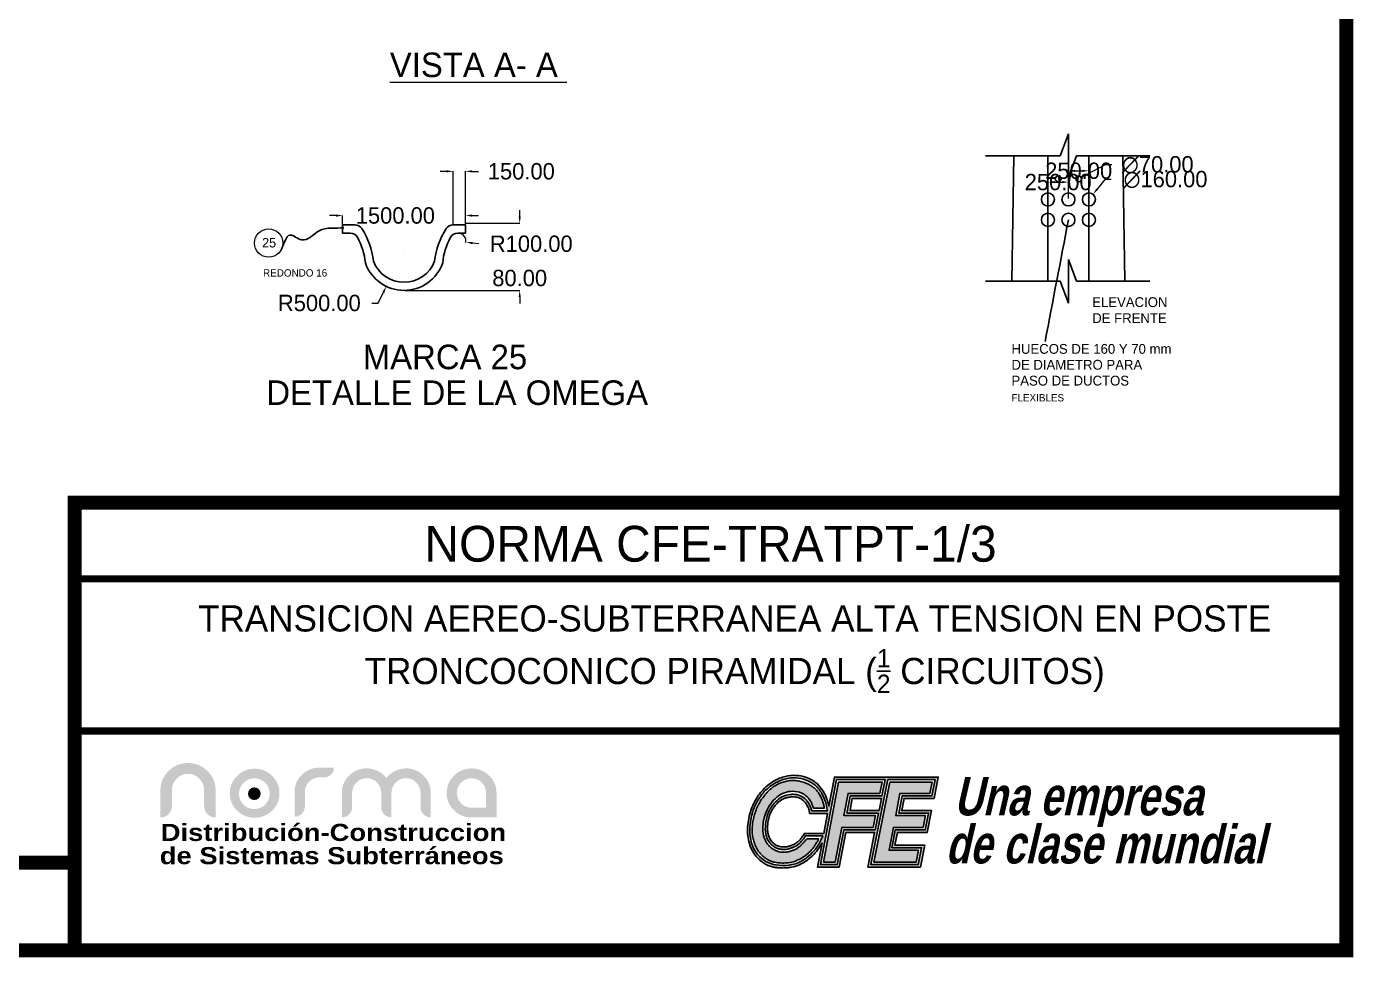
# Model space of a CAD drawing. Header units: centimetres. Extents: x 14 to 66415, y 14 to 43040.
# Drawn here: x 50217 to 66415, y 14 to 11379 of the extents above; entities that cross this region are included whole.
import ezdxf
from ezdxf.enums import TextEntityAlignment as Align

# ---------------------------------------------------------------- set-up
doc = ezdxf.new("R2010")
doc.units = ezdxf.units.CM
doc.header["$LTSCALE"] = 10
doc.header["$MEASUREMENT"] = 0
doc.layers.get('0').update_dxf_attribs({"linetype": 'CONTINUOUS'})
doc.layers.get('DEFPOINTS').update_dxf_attribs({"color": 2, "linetype": 'CONTINUOUS'})
for name, color, linetype in [('ACERO1', 144, 'CONTINUOUS'), ('DIMENCIONES', 252, 'CONTINUOUS'), ('LAYER_1', 160, 'CONTINUOUS'), ('MARCO', 7, 'CONTINUOUS'), ('TERMINALES', 250, 'CONTINUOUS'), ('TEXT', 7, 'CONTINUOUS'), ('TEXTOS', 7, 'CONTINUOUS')]:
    doc.layers.add(name, color=color, linetype=linetype)
doc.layers.add('LOGO', color=7, linetype='CONTINUOUS', true_color=0x00a160)
doc.styles.get("Standard").update_dxf_attribs({"font": ''})
doc.styles.add('Zurich', font='')
doc.styles.get('Standard').set_extended_font_data('Zurich Ex BT')
doc.styles.get('Zurich').set_extended_font_data('Zurich Ex BT')
doc.dimstyles.get("Standard").update_dxf_attribs({"dimtxt": 200, "dimasz": 80, "dimexe": 3, "dimexo": 10, "dimgap": 0.09, "dimtad": 0, "dimtih": 1, "dimtoh": 1, "dimzin": 0, "dimdsep": 46, "dimtxsty": 'Standard', "dimcen": 0.09, "dimclrd": 256, "dimclre": 256, "dimclrt": 256, "dimadec": 0, "dimazin": 0, "dimtfac": 1, "dimtofl": 0, "dimtmove": 0, "dimatfit": 3, "dimfxl": 0, "dimtolj": 1, "dimtzin": 0, "dimlwd": 0, "dimlwe": 0, "dimarcsym": 0})

# ---------------------------------------------------------------- blocks, each defined once
blk = doc.blocks.new('*D54')
at = {"layer": 'DEFPOINTS', "color": 0}
for p in [(62936, 9479), (62686, 9269), (62936, 9269)]:
    blk.add_point(p, dxfattribs=at)
at = {"layer": 'DIMENCIONES', "lineweight": 0}
for p, q in [((62686, 9279), (62686, 9482)), ((62766, 9479), (62856, 9479)), ((62936, 9279), (62936, 9482))]:
    blk.add_line(p, q, dxfattribs=at)
at = {"layer": 'DIMENCIONES'}
for points in [[(62766, 9493), (62766, 9466), (62686, 9479)], [(62856, 9493), (62856, 9466), (62936, 9479)]]:
    blk.add_solid(points, dxfattribs=at)
at = {"layer": 'DIMENCIONES', "insert": (62811, 9479), "char_height": 200, "attachment_point": 5}
blk.add_mtext('\\A1;250.00', dxfattribs=at)
blk = doc.blocks.new('*D55')
at = {"layer": 'DEFPOINTS', "color": 0}
for p in [(63186, 9617), (62936, 9269), (63186, 9269)]:
    blk.add_point(p, dxfattribs=at)
at = {"layer": 'DIMENCIONES', "lineweight": 0}
for p, q in [((62936, 9279), (62936, 9620)), ((63016, 9617), (63106, 9617)), ((63186, 9279), (63186, 9620))]:
    blk.add_line(p, q, dxfattribs=at)
at = {"layer": 'DIMENCIONES'}
for points in [[(63016, 9630), (63016, 9604), (62936, 9617)], [(63106, 9630), (63106, 9604), (63186, 9617)]]:
    blk.add_solid(points, dxfattribs=at)
at = {"layer": 'DIMENCIONES', "insert": (63061, 9617), "char_height": 200, "attachment_point": 5}
blk.add_mtext('\\A1;250.00', dxfattribs=at)
blk = doc.blocks.new('*D187')
at = {"layer": 'DEFPOINTS', "color": 0}
for p in [(63236, 9331), (63136, 9206)]:
    blk.add_point(p, dxfattribs=at)
at = {"layer": 'DIMENCIONES', "lineweight": 0}
for p, q in [((63379, 9510), (63286, 9393)), ((63459, 9510), (63379, 9510)), ((63186, 9269), (63186, 9269)), ((63186, 9268), (63186, 9269))]:
    blk.add_line(p, q, dxfattribs=at)
at = {"layer": 'DIMENCIONES'}
blk.add_solid([(63276, 9402), (63296, 9385), (63236, 9331)], dxfattribs=at)
at = {"layer": 'DIMENCIONES', "insert": (64121, 9510), "char_height": 200, "attachment_point": 5}
blk.add_mtext('\\A1;∅160.00', dxfattribs=at)
blk = doc.blocks.new('*D188')
at = {"layer": 'DEFPOINTS', "color": 0}
for p in [(63030, 9502), (63092, 9535)]:
    blk.add_point(p, dxfattribs=at)
at = {"layer": 'DIMENCIONES', "lineweight": 0}
for p, q in [((63384, 9691), (63162, 9573)), ((63464, 9691), (63384, 9691)), ((63061, 9519), (63061, 9519)), ((63061, 9518), (63061, 9519))]:
    blk.add_line(p, q, dxfattribs=at)
at = {"layer": 'DIMENCIONES'}
blk.add_solid([(63156, 9584), (63169, 9561), (63092, 9535)], dxfattribs=at)
at = {"layer": 'DIMENCIONES', "insert": (64026, 9691), "char_height": 200, "attachment_point": 5}
blk.add_mtext('\\A1;∅70.00', dxfattribs=at)
blk = doc.blocks.new('*D195')
at = {"layer": 'DEFPOINTS', "color": 0}
for p in [(55481, 8758), (55581, 8745)]:
    blk.add_point(p, dxfattribs=at)
at = {"layer": 'DIMENCIONES', "lineweight": 0}
for p, q in [((55481, 8758), (55481, 8758)), ((55481, 8758), (55481, 8758)), ((55739, 8726), (55660, 8736))]:
    blk.add_line(p, q, dxfattribs=at)
blk.add_arc((55481, 8758), 100, 351.2366, 84.2704, dxfattribs=at)
at = {"layer": 'DIMENCIONES'}
blk.add_solid([(55662, 8749), (55658, 8722), (55581, 8745)], dxfattribs=at)
at = {"layer": 'DIMENCIONES', "insert": (56378, 8726), "char_height": 200, "attachment_point": 5}
blk.add_mtext('\\A1;R100.00', dxfattribs=at)
blk = doc.blocks.new('*D196')
at = {"layer": 'DEFPOINTS', "color": 0}
for p in [(55575, 9071), (54075, 8958), (55575, 8958)]:
    blk.add_point(p, dxfattribs=at)
at = {"layer": 'DIMENCIONES', "lineweight": 0}
for p, q in [((53995, 9071), (53915, 9071)), ((54075, 8968), (54075, 9074)), ((55575, 8968), (55575, 9074)), ((55655, 9071), (55735, 9071))]:
    blk.add_line(p, q, dxfattribs=at)
at = {"layer": 'DIMENCIONES'}
for points in [[(53995, 9085), (53995, 9058), (54075, 9071)], [(55655, 9085), (55655, 9058), (55575, 9071)]]:
    blk.add_solid(points, dxfattribs=at)
at = {"layer": 'DIMENCIONES', "insert": (54719, 9071), "char_height": 200, "attachment_point": 5}
blk.add_mtext('\\A1;1500.00', dxfattribs=at)
blk = doc.blocks.new('*D197')
at = {"layer": 'DEFPOINTS', "color": 0}
for p in [(55425, 9611), (55425, 8958), (55575, 8958)]:
    blk.add_point(p, dxfattribs=at)
at = {"layer": 'DIMENCIONES', "lineweight": 0}
for p, q in [((55345, 9611), (55265, 9611)), ((55425, 8968), (55425, 9614)), ((55575, 8968), (55575, 9614)), ((55655, 9611), (55735, 9611))]:
    blk.add_line(p, q, dxfattribs=at)
at = {"layer": 'DIMENCIONES'}
for points in [[(55345, 9624), (55345, 9598), (55425, 9611)], [(55655, 9624), (55655, 9598), (55575, 9611)]]:
    blk.add_solid(points, dxfattribs=at)
at = {"layer": 'DIMENCIONES', "insert": (56257, 9611), "char_height": 200, "attachment_point": 5}
blk.add_mtext('\\A1;150.00', dxfattribs=at)
blk = doc.blocks.new('*D198')
at = {"layer": 'DEFPOINTS', "color": 0}
for p in [(55575, 8978), (54825, 8158), (56237, 8158)]:
    blk.add_point(p, dxfattribs=at)
at = {"layer": 'DIMENCIONES', "lineweight": 0}
for p, q in [((56237, 9058), (56237, 9138)), ((55585, 8978), (56240, 8978)), ((54835, 8158), (56240, 8158)), ((56237, 8078), (56237, 7998))]:
    blk.add_line(p, q, dxfattribs=at)
at = {"layer": 'DIMENCIONES'}
for points in [[(56224, 9058), (56250, 9058), (56237, 8978)], [(56224, 8078), (56250, 8078), (56237, 8158)]]:
    blk.add_solid(points, dxfattribs=at)
at = {"layer": 'DIMENCIONES', "insert": (56237, 8308), "char_height": 200, "attachment_point": 5}
blk.add_mtext('\\A1;80.00', dxfattribs=at)
blk = doc.blocks.new('*D208')
at = {"layer": 'DEFPOINTS', "color": 0}
for p in [(54825, 8658), (54608, 8207)]:
    blk.add_point(p, dxfattribs=at)
at = {"layer": 'DIMENCIONES', "lineweight": 0}
for p, q in [((54825, 8658), (54825, 8658)), ((54825, 8658), (54825, 8658)), ((54510, 8003), (54574, 8135)), ((54430, 8003), (54510, 8003))]:
    blk.add_line(p, q, dxfattribs=at)
at = {"layer": 'DIMENCIONES'}
blk.add_solid([(54562, 8141), (54586, 8129), (54608, 8207)], dxfattribs=at)
at = {"layer": 'DIMENCIONES', "insert": (53791, 8003), "char_height": 200, "attachment_point": 5}
blk.add_mtext('\\A1;R500.00', dxfattribs=at)
blk = doc.blocks.new('CFE-logo')
at = {"layer": 'LOGO'}
h = blk.add_hatch(color=256, dxfattribs=at)
h.paths.add_polyline_path([(-6.3, 34.49, 0.054617), (-8.96, 35.72, 0.06951), (-12.95, 36.47, 0.073461), (-17.11, 36.07, 0.070228), (-21.5, 34.29, 0.043722), (-24.22, 32.39, 0.039641), (-26.5, 30.15, 0.06765), (-29.65, 25.35, 0.070931), (-31.77, 18.5, 0.0834), (-31.89, 11.64, 0.093808), (-29.9, 5.9, 0.073538), (-27.55, 3.04, 0.039243), (-25.95, 1.76, 0.037048), (-24.48, 0.91, 0.041823), (-22.64, 0.21, 0.027251), (-21.22, -0.11, 0.022948), (-19.74, -0.29, 0.027241), (-17.5, -0.34, 0.028062), (-15.39, -0.16, 0.05489), (-12.11, 0.67, 0.050165), (-9.58, 1.94, 0.040744), (-7.12, 3.78, 0.04453), (-4.65, 6.39, 0.033821), (-2.99, 8.82, 0.010858), (-2.52, 9.65), (-4.35, 0), (4.35, 0), (6.96, 13.79), (18.39, 13.79), (15.66, 0), (36.56, 0), (38.28, 8.68), (26.42, 8.68), (27.43, 13.79), (39.3, 13.79), (41.02, 22.48), (29.16, 22.48), (30.11, 27.31), (41.98, 27.31), (43.66, 35.78), (2.42, 35.78), (0.23, 24.17, 0.027909), (-0.34, 26.36, 0.001464), (-0.37, 26.47, 0.000578), (-0.39, 26.51, -0.009497), (-0.4, 26.55, 0.003356), (-0.48, 26.8, 0.00254), (-0.55, 26.98, 0.005278), (-0.69, 27.36, 0.013504), (-1.06, 28.26, 0.004307), (-1.18, 28.54, 0.020786), (-1.82, 29.76, 0.016409), (-2.34, 30.62, 0.062618), (-4.51, 33.17, 0.047115)])
h.paths.add_polyline_path([(-4.73, 32.02, -0.026011), (-3.88, 31.08, -0.040955), (-2.63, 29.28, -0.045009), (-1.38, 26.56, -0.057125), (-0.39, 22.34), (-6.68, 22.34, 0.022798), (-6.87, 23.11, 0.022795), (-7.15, 23.93, 0.024572), (-7.54, 24.78, 0.029388), (-8.09, 25.72, 0.040701), (-8.99, 26.86, 0.087795), (-10.87, 28.24, 0.095835), (-13.34, 28.92, 0.056908), (-15.27, 28.85, 0.065301), (-17.81, 28.2, 0.095363), (-20.41, 26.54, 0.047439), (-22.43, 24.2, 0.028256), (-23.21, 22.98, 0.036079), (-23.95, 21.43, 0.040811), (-24.62, 19.15, 0.046813), (-25.05, 15.13, 0.065799), (-24.72, 12.55, 0.052928), (-24.08, 10.89, 0.055589), (-23.15, 9.47, 0.05296), (-22.07, 8.42, 0.068472), (-20.53, 7.52, 0.054253), (-19.27, 7.15, 0.012802), (-18.98, 7.1, 0.023993), (-18.42, 7.06, 0.025361), (-17.64, 7.03, 0.044931), (-16.33, 7.12, 0.044413), (-14.9, 7.52, 0.015165), (-13.84, 7.94, 0.0426), (-12.72, 8.48, 0.075058), (-10.63, 10.29, 0.044541), (-9.09, 12.37), (-2.25, 12.37, -0.021359), (-2.83, 11.01, -0.041863), (-4.59, 7.96, -0.048068), (-7.06, 5.07, -0.055524), (-10.09, 2.73, -0.033283), (-11.79, 1.85, -0.068103), (-15.6, 0.82, -0.069073), (-20.79, 0.86, -0.1917), (-28.13, 5.08, -0.108971), (-30.69, 10.24, -0.082267), (-31.19, 16.01, -0.03328), (-30.67, 19.62, -0.042896), (-29.47, 23.59, -0.06382), (-26.89, 28.26, -0.07848), (-22.64, 32.45, -0.056136), (-19.24, 34.34, -0.088161), (-14.22, 35.47, -0.078803), (-9.9, 34.95, -0.073198), (-6.56, 33.47, -0.054439)], flags=16)
h.paths.add_polyline_path([(-4.69, 30.51, -0.03804), (-3.72, 29.2, -0.032128), (-2.88, 27.67, -0.038622), (-1.97, 25.2, -0.030376), (-1.57, 23.46), (-5.96, 23.46, 0.025236), (-6.39, 24.75, 0.032471), (-7.02, 26.09, 0.08989), (-8.44, 27.87, 0.088015), (-10.52, 29.39, 0.114172), (-14.23, 30.12, 0.083553), (-17.46, 29.58, 0.092963), (-20.48, 27.8, 0.048188), (-22.92, 25.21, 0.064471), (-24.76, 21.9, 0.045389), (-25.68, 18.88, 0.053705), (-26.04, 15.15, 0.073942), (-25.53, 11.76, 0.077371), (-24.35, 9.37, 0.041784), (-23.49, 8.34, 0.036743), (-22.58, 7.55, 0.042496), (-21.34, 6.78, 0.042242), (-19.99, 6.23, 0.086788), (-17.97, 5.94, 0.048583), (-16.19, 6.06, 0.040014), (-14.63, 6.46, 0.025514), (-13.2, 7.04, 0.040124), (-12.22, 7.62, 0.027411), (-11.19, 8.44, 0.020598), (-10.11, 9.48, 0.013421), (-9.29, 10.39, 0.014222), (-8.59, 11.24), (-3.88, 11.24, -0.022184), (-4.38, 10.22, -0.021686), (-5.22, 8.83, -0.022236), (-6.2, 7.48, -0.023532), (-7.29, 6.23, -0.027026), (-8.55, 5.06, -0.046201), (-10.85, 3.48, -0.064778), (-13.92, 2.15, -0.048948), (-16.54, 1.68, -0.031415), (-18.91, 1.65, -0.03984), (-21.25, 1.93, -0.038066), (-22.82, 2.39, -0.040694), (-24.24, 3.05, -0.034971), (-25.41, 3.84, -0.031583), (-26.53, 4.84, -0.056818), (-28.09, 6.77, -0.040977), (-29.08, 8.65, -0.03107), (-29.68, 10.34, -0.030121), (-30.09, 12.17, -0.031633), (-30.29, 14.25, -0.033552), (-30.21, 16.59, -0.022587), (-29.92, 18.61, -0.025884), (-29.34, 20.97, -0.026393), (-28.51, 23.28, -0.026115), (-27.53, 25.32, -0.025986), (-26.51, 26.98, -0.02835), (-24.8, 29.18, -0.041606), (-22.64, 31.27, -0.031298), (-21.11, 32.36, -0.044143), (-18.95, 33.45, -0.036293), (-17.04, 34.06, -0.036108), (-15.27, 34.36, -0.044382), (-13, 34.37, -0.036616), (-11.04, 34.06, -0.038057), (-9, 33.42, -0.027852), (-7.62, 32.78, -0.028929), (-6.4, 32.03, -0.064438)], flags=0)
h.paths.add_polyline_path([(3.25, 34.78), (22.56, 34.78), (21.28, 28.31), (8.69, 28.31), (7.4, 21.48), (19.92, 21.48), (18.59, 14.79), (6.13, 14.79), (3.52, 1), (-3.14, 1)], flags=16)
h.paths.add_polyline_path([(-9.82, 26.3, -0.042079), (-9.1, 25.49, -0.024939), (-8.64, 24.82, -0.029066), (-8.17, 23.95, -0.030353), (-7.78, 22.96, -0.022503), (-7.58, 22.27, -0.046365), (-7.45, 21.33), (-0.31, 21.33), (-1.82, 13.38), (-9.51, 13.38, -0.032068), (-10.48, 11.89, -0.024919), (-11.35, 10.82, -0.03743), (-12.39, 9.85, -0.076551), (-13.88, 8.97, -0.017064), (-15.15, 8.46, -0.045383), (-16.43, 8.12, -0.050825), (-18.16, 8.06, -0.092177), (-20.13, 8.45, -0.068823), (-21.49, 9.22, -0.049798), (-22.38, 10.05, -0.061273), (-23.31, 11.41, -0.062952), (-23.96, 13.21, -0.048503), (-24.17, 14.84, -0.036912), (-24, 17.64, -0.056115), (-23.25, 20.86, -0.060826), (-22.09, 23.13, -0.025948), (-21.11, 24.45, -0.047646), (-19.63, 26.01, -0.083921), (-17.6, 27.25, -0.03878), (-16.32, 27.64, -0.031858), (-14.74, 27.89, -0.064861), (-12.97, 27.85, -0.078405), (-11.23, 27.29, -0.037228), (-10.49, 26.85, -0.03675)], flags=16)
h.paths.add_polyline_path([(4.08, 33.78), (21.38, 33.78), (20.49, 29.31), (7.86, 29.31), (6.19, 20.48), (18.73, 20.48), (17.79, 15.79), (5.3, 15.79), (2.69, 2), (-1.93, 2)], flags=0)
h.paths.add_polyline_path([(9.52, 27.31), (21.08, 27.31), (20.12, 22.48), (8.6, 22.48)], flags=0)
h.paths.add_polyline_path([(23.58, 34.78), (42.44, 34.78), (41.16, 28.31), (29.29, 28.31), (27.94, 21.48), (39.8, 21.48), (38.47, 14.79), (26.61, 14.79), (25.2, 7.68), (37.06, 7.68), (35.74, 1), (16.88, 1)], flags=16)
h.paths.add_polyline_path([(24.4, 33.78), (41.22, 33.78), (40.34, 29.31), (28.43, 29.31), (26.76, 20.48), (38.58, 20.48), (37.65, 15.79), (25.87, 15.79), (24.15, 6.68), (35.85, 6.68), (34.92, 2), (18.09, 2)], flags=0)
for points in [[(-2.52, 9.65, -0.010858), (-2.99, 8.82, -0.033821), (-4.65, 6.39, -0.04453), (-7.12, 3.78, -0.040744), (-9.58, 1.94, -0.050165), (-12.11, 0.67, -0.05489), (-15.39, -0.16, -0.028062), (-17.5, -0.34, -0.027241), (-19.74, -0.29, -0.022948), (-21.22, -0.11, -0.027251), (-22.64, 0.21, -0.041823), (-24.48, 0.91, -0.037048), (-25.95, 1.76, -0.039243), (-27.55, 3.04, -0.073538), (-29.9, 5.9, -0.093808), (-31.89, 11.64, -0.0834), (-31.77, 18.5, -0.070931), (-29.65, 25.35, -0.06765), (-26.5, 30.15, -0.039641), (-24.22, 32.39, -0.043722), (-21.5, 34.29, -0.070228), (-17.11, 36.07, -0.073461), (-12.95, 36.47, -0.06951), (-8.96, 35.72, -0.054617), (-6.3, 34.49, -0.047115), (-4.51, 33.17, -0.062618), (-2.34, 30.62, -0.016409), (-1.82, 29.76, -0.020786), (-1.18, 28.54, -0.004307), (-1.06, 28.26, -0.013504), (-0.69, 27.36, -0.005278), (-0.55, 26.98, -0.00254), (-0.48, 26.8, -0.003356), (-0.4, 26.55, 0.009497), (-0.39, 26.51, -0.000578), (-0.37, 26.47, -0.001464), (-0.34, 26.36, -0.027909), (0.23, 24.17), (2.42, 35.78), (43.66, 35.78), (41.98, 27.31), (30.11, 27.31), (29.16, 22.48), (41.02, 22.48), (39.3, 13.79), (27.43, 13.79), (26.42, 8.68), (38.28, 8.68), (36.56, 0), (15.66, 0), (18.39, 13.79), (6.96, 13.79), (4.35, 0), (-4.35, 0)], [(-6.68, 22.34, 0.022798), (-6.87, 23.11, 0.022795), (-7.15, 23.93, 0.024572), (-7.54, 24.78, 0.029388), (-8.09, 25.72, 0.040701), (-8.99, 26.86, 0.087795), (-10.87, 28.24, 0.097282), (-13.38, 28.92, 0.055766), (-15.27, 28.85, 0.065301), (-17.81, 28.2, 0.095363), (-20.41, 26.54, 0.047439), (-22.43, 24.2, 0.028256), (-23.21, 22.98, 0.036079), (-23.95, 21.43, 0.040811), (-24.62, 19.15, 0.046813), (-25.05, 15.13, 0.065799), (-24.72, 12.55, 0.052928), (-24.08, 10.89, 0.055589), (-23.15, 9.47, 0.05296), (-22.07, 8.42, 0.068472), (-20.53, 7.52, 0.054253), (-19.27, 7.15, 0.012802), (-18.98, 7.1, 0.023993), (-18.42, 7.06, 0.025361), (-17.64, 7.03, 0.044931), (-16.33, 7.12, 0.044413), (-14.9, 7.52, 0.015165), (-13.84, 7.94, 0.0426), (-12.72, 8.48, 0.075058), (-10.63, 10.29, 0.044541), (-9.09, 12.37), (-2.25, 12.37, -0.021359), (-2.83, 11.01, -0.041863), (-4.59, 7.96, -0.048068), (-7.06, 5.07, -0.055524), (-10.09, 2.73, -0.033283), (-11.79, 1.85, -0.068103), (-15.6, 0.82, -0.069073), (-20.79, 0.86, -0.1917), (-28.13, 5.08, -0.108971), (-30.69, 10.24, -0.082267), (-31.19, 16.01, -0.03328), (-30.67, 19.62, -0.042896), (-29.47, 23.59, -0.06382), (-26.89, 28.26, -0.07848), (-22.64, 32.45, -0.056136), (-19.24, 34.34, -0.088161), (-14.22, 35.47, -0.078803), (-9.9, 34.95, -0.073198), (-6.56, 33.47, -0.054439), (-4.73, 32.02, -0.026011), (-3.88, 31.08, -0.040955), (-2.63, 29.28, -0.045009), (-1.38, 26.56, -0.057125), (-0.39, 22.34)], [(-2.88, 27.67, 0.033314), (-3.75, 29.25, 0.037857), (-4.73, 30.56, 0.062841), (-6.4, 32.03, 0.028929), (-7.62, 32.78, 0.027852), (-9, 33.42, 0.038057), (-11.04, 34.06, 0.036616), (-13, 34.37, 0.044382), (-15.27, 34.36, 0.036108), (-17.04, 34.06, 0.036293), (-18.95, 33.45, 0.044143), (-21.11, 32.36, 0.031298), (-22.64, 31.27, 0.041004), (-24.77, 29.21, 0.028794), (-26.51, 26.98, 0.025986), (-27.53, 25.32, 0.026115), (-28.51, 23.28, 0.026393), (-29.34, 20.97, 0.025884), (-29.92, 18.61, 0.022587), (-30.21, 16.59, 0.033552), (-30.29, 14.25, 0.031633), (-30.09, 12.17, 0.030121), (-29.68, 10.34, 0.03107), (-29.08, 8.65, 0.040977), (-28.09, 6.77, 0.056818), (-26.53, 4.84, 0.031583), (-25.41, 3.84, 0.034971), (-24.24, 3.05, 0.040694), (-22.82, 2.39, 0.038066), (-21.25, 1.93, 0.03984), (-18.91, 1.65, 0.031563), (-16.53, 1.68, 0.048744), (-13.92, 2.15, 0.064778), (-10.85, 3.48, 0.046201), (-8.55, 5.06, 0.027026), (-7.29, 6.23, 0.022945), (-6.22, 7.44, 0.022786), (-5.22, 8.83, 0.021686), (-4.38, 10.22, 0.022184), (-3.88, 11.24), (-8.59, 11.24, -0.014222), (-9.29, 10.39, -0.013421), (-10.11, 9.48, -0.019817), (-11.14, 8.48, -0.028593), (-12.22, 7.62, -0.040124), (-13.2, 7.04, -0.025514), (-14.63, 6.46, -0.040014), (-16.19, 6.06, -0.048583), (-17.97, 5.94, -0.086788), (-19.99, 6.23, -0.042242), (-21.34, 6.78, -0.042496), (-22.58, 7.55, -0.036743), (-23.49, 8.34, -0.041784), (-24.35, 9.37, -0.077371), (-25.53, 11.76, -0.073942), (-26.04, 15.15, -0.053705), (-25.68, 18.88, -0.045389), (-24.76, 21.9, -0.064471), (-22.92, 25.21, -0.048188), (-20.48, 27.8, -0.092963), (-17.46, 29.58, -0.083553), (-14.23, 30.12, -0.114172), (-10.52, 29.39, -0.088015), (-8.44, 27.87, -0.08989), (-7.02, 26.09, -0.032471), (-6.39, 24.75, -0.025236), (-5.96, 23.46), (-1.57, 23.46, 0.030376), (-1.97, 25.2, 0.038622)]]:
    blk.add_lwpolyline(points, format="xyb", close=True, dxfattribs=at)
for points in [[(19.92, 21.48), (18.59, 14.79), (6.13, 14.79), (3.52, 1), (-3.14, 1), (3.25, 34.78), (22.56, 34.78), (21.28, 28.31), (8.69, 28.31), (7.4, 21.48), (19.92, 21.48)], [(20.49, 29.31), (7.86, 29.31), (6.19, 20.48), (18.73, 20.48), (17.79, 15.79), (5.3, 15.79), (2.69, 2), (-1.93, 2), (4.08, 33.78), (21.38, 33.78)], [(23.58, 34.78), (42.44, 34.78), (41.16, 28.31), (29.29, 28.31), (27.94, 21.48), (39.8, 21.48), (38.47, 14.79), (26.61, 14.79), (25.2, 7.68), (37.06, 7.68), (35.74, 1), (16.88, 1)], [(24.4, 33.78), (41.22, 33.78), (40.34, 29.31), (28.43, 29.31), (26.76, 20.48), (38.58, 20.48), (37.65, 15.79), (25.87, 15.79), (24.15, 6.68), (35.85, 6.68), (34.92, 2), (18.09, 2)], [(20.12, 22.48), (21.08, 27.31), (9.52, 27.31), (8.6, 22.48)]]:
    blk.add_lwpolyline(points, close=True, dxfattribs=at)
blk.add_lwpolyline([(-0.31, 21.33), (-7.45, 21.33, 0.046365), (-7.58, 22.27, 0.022503), (-7.78, 22.96, 0.030353), (-8.17, 23.95, 0.029066), (-8.64, 24.82, 0.024939), (-9.1, 25.49, 0.042079), (-9.82, 26.3, 0.03675), (-10.49, 26.85, 0.037228), (-11.23, 27.29, 0.078405), (-12.97, 27.85, 0.064861), (-14.74, 27.89, 0.031858), (-16.32, 27.64, 0.03878), (-17.6, 27.25, 0.083921), (-19.63, 26.01, 0.047646), (-21.11, 24.45, 0.025948), (-22.09, 23.13, 0.060826), (-23.25, 20.86, 0.056115), (-24, 17.64, 0.036912), (-24.17, 14.84, 0.048503), (-23.96, 13.21, 0.062952), (-23.31, 11.41, 0.062364), (-22.36, 10.03, 0.048606), (-21.49, 9.22, 0.068823), (-20.13, 8.45, 0.092177), (-18.16, 8.06, 0.050825), (-16.43, 8.12, 0.045383), (-15.15, 8.46, 0.017064), (-13.88, 8.97, 0.076551), (-12.39, 9.85, 0.03743), (-11.35, 10.82, 0.024919), (-10.48, 11.89, 0.032068), (-9.51, 13.38), (-1.82, 13.38)], format="xyb", dxfattribs=at)
blk.add_lwpolyline([(-1.82, 13.38), (-0.31, 21.33)], dxfattribs=at)
blk = doc.blocks.new('CFE-empresa')
at = {"layer": 'LOGO'}
blk.add_blockref('CFE-logo', (-46.5, 0), dxfattribs=at)
at = {"layer": 'LOGO', "char_height": 15.2785, "attachment_point": 4, "line_spacing_factor": 0.75}
for s, insert, width in [('\\pi3.3868;{\\fHelvetica Narrow|b1|i0|c0|p34;\\Q13;\\W0.9;Una empresa}', (0, 25.9), 107.2821), ('{\\fHelvetica Narrow|b1|i0|c0|p34;\\Q13;\\W0.9;de clase mundial}', (0, 8.99), 135.3031)]:
    blk.add_mtext(s, dxfattribs=dict(at, insert=insert, width=width))
blk = doc.blocks.new('logo_norma')
at = {"linetype": 'Continuous', "lineweight": 0}
blk.add_hatch(color=2, dxfattribs=at).paths.add_polyline_path([(33.63, 163, 1), (38.81, 163, 1)])
at = {"layer": 'LAYER_1', "lineweight": 0}
h = blk.add_hatch(color=7, dxfattribs=at)
h.dxf.hatch_style = 2
edge = h.paths.add_edge_path()
edge.add_spline(control_points=[(15.71, 164.38), (15.71, 166.19), (15.07, 167.77), (13.79, 169.1), (12.51, 170.44), (10.96, 171.11), (9.14, 171.11), (7.3, 171.11), (5.74, 170.44), (4.46, 169.12), (3.17, 167.79), (2.53, 166.21), (2.53, 164.38), (2.53, 164.38), (2.53, 157.96), (2.53, 157.96), (2.53, 156.68), (2.07, 155.58), (1.15, 154.66), (0.23, 153.74), (-0.87, 153.28), (-2.15, 153.28), (-2.15, 153.28), (-2.15, 164.39), (-2.15, 164.39), (-2.15, 167.46), (-1.04, 170.09), (1.17, 172.27), (3.38, 174.45), (6.03, 175.54), (9.14, 175.54), (12.22, 175.54), (14.87, 174.45), (17.08, 172.27), (19.29, 170.09), (20.4, 167.46), (20.4, 164.39), (20.4, 164.39), (20.4, 153.28), (20.4, 153.28), (19.11, 153.28), (18.01, 153.74), (17.09, 154.66), (16.17, 155.58), (15.71, 156.68), (15.71, 157.96), (15.71, 157.96), (15.71, 164.38), (15.71, 164.38)], knot_values=[0, 0, 0, 0, 1, 1, 1, 2, 2, 2, 3, 3, 3, 4, 4, 4, 5, 5, 5, 6, 6, 6, 7, 7, 7, 8, 8, 8, 9, 9, 9, 10, 10, 10, 11, 11, 11, 12, 12, 12, 13, 13, 13, 14, 14, 14, 15, 15, 15, 16, 16, 16, 16], degree=3, periodic=0)
h = blk.add_hatch(color=7, dxfattribs=at)
h.dxf.hatch_style = 2
edge = h.paths.add_edge_path()
edge.add_spline(control_points=[(56.86, 157.83), (56.86, 156.68), (56.45, 155.69), (55.62, 154.86), (54.79, 154.04), (53.8, 153.62), (52.65, 153.62), (52.65, 153.62), (52.65, 163.66), (52.65, 163.66), (52.65, 166.43), (53.65, 168.79), (55.65, 170.74), (57.65, 172.68), (60.03, 173.65), (62.81, 173.65), (62.81, 173.65), (68.73, 173.65), (68.73, 173.65), (68.73, 172.55), (68.34, 171.61), (67.56, 170.83), (66.78, 170.06), (65.84, 169.67), (64.74, 169.67), (64.74, 169.67), (62.81, 169.67), (62.81, 169.67), (61.15, 169.67), (59.75, 169.08), (58.59, 167.91), (57.44, 166.73), (56.86, 165.32), (56.86, 163.66), (56.86, 163.66), (56.86, 157.83), (56.86, 157.83)], knot_values=[0, 0, 0, 0, 1, 1, 1, 2, 2, 2, 3, 3, 3, 4, 4, 4, 5, 5, 5, 6, 6, 6, 7, 7, 7, 8, 8, 8, 9, 9, 9, 10, 10, 10, 11, 11, 11, 12, 12, 12, 12], degree=3, periodic=0)
h = blk.add_hatch(color=1, dxfattribs=at)
h.dxf.hatch_style = 2
edge = h.paths.add_edge_path()
edge.add_arc((36.22, 163), 6.29, 0, 360)
h.paths.add_polyline_path([(36.33, 173.22), (36.59, 173.21), (36.85, 173.2), (37.1, 173.19), (37.36, 173.17), (37.61, 173.14), (37.85, 173.11), (38.1, 173.07), (38.34, 173.03), (38.58, 172.98), (38.82, 172.93), (39.06, 172.87), (39.29, 172.8), (39.52, 172.73), (39.75, 172.65), (39.98, 172.57), (40.2, 172.48), (40.43, 172.39), (40.65, 172.28), (40.86, 172.18), (41.08, 172.07), (41.29, 171.95), (41.5, 171.83), (41.71, 171.7), (41.92, 171.56), (42.12, 171.42), (42.33, 171.27), (42.53, 171.12), (42.72, 170.96), (42.92, 170.8), (43.11, 170.63), (43.3, 170.46), (43.49, 170.27), (43.68, 170.09), (43.85, 169.9), (44.03, 169.71), (44.19, 169.52), (44.35, 169.33), (44.51, 169.13), (44.66, 168.93), (44.8, 168.73), (44.94, 168.52), (45.07, 168.32), (45.2, 168.11), (45.32, 167.9), (45.43, 167.68), (45.54, 167.47), (45.64, 167.25), (45.74, 167.03), (45.83, 166.81), (45.91, 166.58), (45.99, 166.35), (46.07, 166.12), (46.13, 165.89), (46.19, 165.66), (46.25, 165.42), (46.3, 165.18), (46.34, 164.94), (46.38, 164.69), (46.41, 164.45), (46.44, 164.2), (46.46, 163.95), (46.48, 163.69), (46.48, 163.44), (46.49, 163.18), (46.48, 162.92), (46.48, 162.66), (46.46, 162.41), (46.44, 162.16), (46.41, 161.91), (46.38, 161.66), (46.34, 161.42), (46.3, 161.18), (46.25, 160.94), (46.19, 160.7), (46.13, 160.47), (46.07, 160.24), (45.99, 160.01), (45.91, 159.78), (45.83, 159.56), (45.74, 159.33), (45.64, 159.11), (45.54, 158.9), (45.43, 158.68), (45.32, 158.47), (45.2, 158.26), (45.07, 158.05), (44.94, 157.85), (44.8, 157.64), (44.66, 157.44), (44.51, 157.25), (44.35, 157.05), (44.19, 156.86), (44.03, 156.67), (43.85, 156.48), (43.68, 156.29), (43.49, 156.11), (43.3, 155.93), (43.11, 155.76), (42.92, 155.59), (42.72, 155.43), (42.53, 155.27), (42.33, 155.12), (42.12, 154.97), (41.92, 154.83), (41.71, 154.7), (41.5, 154.57), (41.29, 154.45), (41.08, 154.33), (40.86, 154.22), (40.65, 154.11), (40.43, 154.02), (40.2, 153.92), (39.98, 153.83), (39.75, 153.75), (39.52, 153.67), (39.29, 153.6), (39.06, 153.54), (38.82, 153.48), (38.58, 153.42), (38.34, 153.37), (38.1, 153.33), (37.85, 153.29), (37.61, 153.26), (37.36, 153.24), (37.1, 153.22), (36.85, 153.2), (36.59, 153.2), (36.33, 153.19), (36.07, 153.2), (35.82, 153.2), (35.56, 153.22), (35.31, 153.24), (35.06, 153.26), (34.81, 153.29), (34.57, 153.33), (34.33, 153.37), (34.09, 153.42), (33.85, 153.48), (33.61, 153.54), (33.38, 153.6), (33.15, 153.67), (32.92, 153.75), (32.69, 153.83), (32.47, 153.92), (32.24, 154.02), (32.02, 154.11), (31.81, 154.22), (31.59, 154.33), (31.38, 154.45), (31.17, 154.57), (30.96, 154.7), (30.75, 154.83), (30.55, 154.97), (30.35, 155.12), (30.15, 155.27), (29.95, 155.43), (29.76, 155.59), (29.57, 155.76), (29.38, 155.93), (29.19, 156.11), (29, 156.29), (28.83, 156.48), (28.65, 156.67), (28.49, 156.86), (28.33, 157.05), (28.17, 157.25), (28.02, 157.44), (27.88, 157.64), (27.75, 157.85), (27.61, 158.05), (27.49, 158.26), (27.37, 158.47), (27.26, 158.68), (27.15, 158.9), (27.05, 159.11), (26.95, 159.33), (26.86, 159.56), (26.77, 159.78), (26.7, 160.01), (26.62, 160.24), (26.56, 160.47), (26.49, 160.7), (26.44, 160.94), (26.39, 161.18), (26.35, 161.42), (26.31, 161.66), (26.28, 161.91), (26.25, 162.16), (26.23, 162.41), (26.21, 162.66), (26.21, 162.92), (26.2, 163.18), (26.21, 163.44), (26.21, 163.69), (26.23, 163.95), (26.25, 164.2), (26.28, 164.45), (26.31, 164.69), (26.35, 164.94), (26.39, 165.18), (26.44, 165.42), (26.49, 165.66), (26.56, 165.89), (26.62, 166.12), (26.7, 166.35), (26.77, 166.58), (26.86, 166.81), (26.95, 167.03), (27.05, 167.25), (27.15, 167.47), (27.26, 167.68), (27.37, 167.9), (27.49, 168.11), (27.61, 168.32), (27.75, 168.52), (27.88, 168.73), (28.02, 168.93), (28.17, 169.13), (28.33, 169.33), (28.49, 169.52), (28.65, 169.71), (28.83, 169.9), (29, 170.09), (29.19, 170.27), (29.38, 170.46), (29.57, 170.63), (29.76, 170.8), (29.95, 170.96), (30.15, 171.12), (30.35, 171.27), (30.55, 171.42), (30.75, 171.56), (30.96, 171.7), (31.17, 171.83), (31.38, 171.95), (31.59, 172.07), (31.81, 172.18), (32.02, 172.28), (32.24, 172.39), (32.47, 172.48), (32.69, 172.57), (32.92, 172.65), (33.15, 172.73), (33.38, 172.8), (33.61, 172.87), (33.85, 172.93), (34.09, 172.98), (34.33, 173.03), (34.57, 173.07), (34.81, 173.11), (35.06, 173.14), (35.31, 173.17), (35.56, 173.19), (35.82, 173.2), (36.07, 173.21)])
h = blk.add_hatch(color=7, dxfattribs=at)
h.dxf.hatch_style = 2
edge = h.paths.add_edge_path()
edge.add_spline(control_points=[(92.25, 163.31), (92.25, 163.31), (92.25, 153.32), (92.25, 153.32), (91.1, 153.32), (90.11, 153.74), (89.28, 154.56), (88.45, 155.39), (88.04, 156.38), (88.04, 157.53), (88.04, 157.53), (88.04, 163.31), (88.04, 163.31), (88.04, 164.96), (87.47, 166.38), (86.32, 167.57), (85.18, 168.76), (83.78, 169.36), (82.12, 169.36), (80.47, 169.36), (79.07, 168.76), (77.91, 167.57), (76.76, 166.38), (76.18, 164.96), (76.18, 163.31), (76.18, 163.31), (76.18, 157.53), (76.18, 157.53), (76.18, 156.36), (75.77, 155.37), (74.95, 154.55), (74.13, 153.74), (73.14, 153.32), (71.97, 153.32), (71.97, 153.32), (71.97, 163.31), (71.97, 163.31), (71.97, 166.08), (72.97, 168.45), (74.96, 170.41), (76.96, 172.37), (79.35, 173.35), (82.12, 173.35), (83.69, 173.35), (85.18, 173), (86.59, 172.31), (87.99, 171.62), (89.18, 170.66), (90.17, 169.42), (91.12, 170.64), (92.31, 171.6), (93.73, 172.3), (95.15, 173), (96.64, 173.35), (98.19, 173.35), (100.97, 173.35), (103.35, 172.37), (105.34, 170.41), (107.33, 168.45), (108.32, 166.08), (108.32, 163.31), (108.32, 163.31), (108.32, 153.32), (108.32, 153.32), (107.17, 153.32), (106.18, 153.74), (105.35, 154.56), (104.52, 155.39), (104.11, 156.38), (104.11, 157.53), (104.11, 157.53), (104.11, 163.31), (104.11, 163.31), (104.11, 164.96), (103.54, 166.38), (102.39, 167.57), (101.25, 168.76), (99.85, 169.36), (98.19, 169.36), (96.54, 169.36), (95.14, 168.76), (93.98, 167.57), (92.83, 166.38), (92.25, 164.96), (92.25, 163.31)], knot_values=[0, 0, 0, 0, 1, 1, 1, 2, 2, 2, 3, 3, 3, 4, 4, 4, 5, 5, 5, 6, 6, 6, 7, 7, 7, 8, 8, 8, 9, 9, 9, 10, 10, 10, 11, 11, 11, 12, 12, 12, 13, 13, 13, 14, 14, 14, 15, 15, 15, 16, 16, 16, 17, 17, 17, 18, 18, 18, 19, 19, 19, 20, 20, 20, 21, 21, 21, 22, 22, 22, 23, 23, 23, 24, 24, 24, 25, 25, 25, 26, 26, 26, 27, 27, 27, 28, 28, 28, 28], degree=3, periodic=0)
h = blk.add_hatch(color=7, dxfattribs=at)
h.dxf.hatch_style = 2
h.paths.add_polyline_path([(135.17, 163.27), (135.17, 153.28), (124.97, 153.28), (124.71, 153.29), (124.46, 153.3), (124.2, 153.31), (123.95, 153.33), (123.7, 153.36), (123.45, 153.39), (123.21, 153.42), (122.96, 153.47), (122.72, 153.52), (122.48, 153.57), (122.25, 153.63), (122.01, 153.69), (121.78, 153.77), (121.55, 153.84), (121.32, 153.93), (121.1, 154.01), (120.87, 154.11), (120.65, 154.21), (120.44, 154.31), (120.22, 154.42), (120.01, 154.54), (119.8, 154.66), (119.59, 154.79), (119.38, 154.93), (119.17, 155.07), (118.97, 155.21), (118.77, 155.36), (118.57, 155.52), (118.38, 155.68), (118.19, 155.85), (118, 156.02), (117.81, 156.2), (117.62, 156.39), (117.44, 156.57), (117.27, 156.76), (117.1, 156.95), (116.94, 157.14), (116.79, 157.34), (116.64, 157.54), (116.49, 157.74), (116.36, 157.94), (116.23, 158.15), (116.1, 158.35), (115.98, 158.56), (115.86, 158.78), (115.76, 158.99), (115.65, 159.21), (115.56, 159.43), (115.47, 159.65), (115.38, 159.87), (115.3, 160.1), (115.23, 160.33), (115.16, 160.56), (115.1, 160.8), (115.04, 161.03), (114.99, 161.27), (114.95, 161.51), (114.91, 161.76), (114.88, 162), (114.85, 162.25), (114.83, 162.5), (114.82, 162.76), (114.81, 163.01), (114.81, 163.27), (114.81, 163.53), (114.82, 163.79), (114.83, 164.04), (114.85, 164.29), (114.88, 164.54), (114.91, 164.79), (114.95, 165.03), (114.99, 165.27), (115.04, 165.51), (115.1, 165.75), (115.16, 165.98), (115.23, 166.22), (115.3, 166.45), (115.38, 166.67), (115.47, 166.9), (115.56, 167.12), (115.65, 167.34), (115.76, 167.56), (115.86, 167.78), (115.98, 167.99), (116.1, 168.2), (116.23, 168.41), (116.36, 168.62), (116.49, 168.82), (116.64, 169.02), (116.79, 169.22), (116.94, 169.42), (117.1, 169.61), (117.27, 169.8), (117.44, 169.99), (117.62, 170.18), (117.81, 170.37), (118, 170.55), (118.19, 170.72), (118.38, 170.89), (118.57, 171.06), (118.77, 171.21), (118.97, 171.37), (119.17, 171.51), (119.38, 171.65), (119.59, 171.79), (119.8, 171.92), (120.01, 172.04), (120.22, 172.16), (120.44, 172.27), (120.65, 172.38), (120.87, 172.48), (121.1, 172.57), (121.32, 172.66), (121.55, 172.75), (121.78, 172.82), (122.01, 172.89), (122.25, 172.96), (122.48, 173.02), (122.72, 173.08), (122.96, 173.12), (123.21, 173.17), (123.45, 173.2), (123.7, 173.24), (123.95, 173.26), (124.2, 173.28), (124.46, 173.3), (124.71, 173.31), (124.97, 173.31), (125.23, 173.31), (125.49, 173.3), (125.74, 173.28), (126, 173.26), (126.25, 173.24), (126.49, 173.2), (126.74, 173.17), (126.98, 173.12), (127.23, 173.08), (127.46, 173.02), (127.7, 172.96), (127.94, 172.89), (128.17, 172.82), (128.4, 172.75), (128.63, 172.66), (128.85, 172.57), (129.07, 172.48), (129.3, 172.38), (129.51, 172.27), (129.73, 172.16), (129.94, 172.04), (130.16, 171.92), (130.37, 171.79), (130.57, 171.65), (130.78, 171.51), (130.98, 171.37), (131.18, 171.21), (131.38, 171.06), (131.58, 170.89), (131.77, 170.72), (131.96, 170.55), (132.15, 170.37), (132.34, 170.18), (132.52, 169.99), (132.69, 169.8), (132.86, 169.61), (133.02, 169.42), (133.18, 169.22), (133.33, 169.02), (133.47, 168.82), (133.61, 168.62), (133.74, 168.41), (133.87, 168.2), (133.99, 167.99), (134.1, 167.78), (134.21, 167.56), (134.32, 167.34), (134.41, 167.12), (134.5, 166.9), (134.59, 166.67), (134.67, 166.45), (134.74, 166.22), (134.81, 165.98), (134.87, 165.75), (134.93, 165.51), (134.98, 165.27), (135.02, 165.03), (135.06, 164.79), (135.09, 164.54), (135.12, 164.29), (135.14, 164.04), (135.15, 163.79), (135.16, 163.53)])
edge = h.paths.add_edge_path()
edge.add_line((130.75, 157.38), (124.84, 157.38))
edge.add_arc((124.84, 163.29), 5.91, 0, 270, ccw=False)
edge.add_line((130.75, 163.29), (130.75, 157.38))
edge = h.paths.add_edge_path()
edge.add_arc((124.84, 163.29), 5.91, 227.4587, 270)
edge.add_line((124.84, 157.38), (130.75, 157.38))
edge.add_line((130.75, 157.38), (130.75, 163.29))
edge.add_arc((124.84, 163.29), 5.91, 360, 490.3588)
edge.add_line((121.02, 167.79), (121.08, 167.85))
edge.add_line((121.08, 167.85), (121.19, 167.95))
edge.add_line((121.19, 167.95), (121.3, 168.05))
edge.add_line((121.3, 168.05), (121.42, 168.14))
edge.add_line((121.42, 168.14), (121.54, 168.23))
edge.add_line((121.54, 168.23), (121.66, 168.31))
edge.add_line((121.66, 168.31), (121.78, 168.4))
edge.add_line((121.78, 168.4), (121.9, 168.47))
edge.add_line((121.9, 168.47), (122.02, 168.55))
edge.add_line((122.02, 168.55), (122.15, 168.62))
edge.add_line((122.15, 168.62), (122.28, 168.69))
edge.add_line((122.28, 168.69), (122.4, 168.75))
edge.add_line((122.4, 168.75), (122.53, 168.81))
edge.add_line((122.53, 168.81), (122.66, 168.87))
edge.add_line((122.66, 168.87), (122.8, 168.93))
edge.add_line((122.8, 168.93), (122.93, 168.98))
edge.add_line((122.93, 168.98), (123.07, 169.02))
edge.add_line((123.07, 169.02), (123.2, 169.07))
edge.add_line((123.2, 169.07), (123.34, 169.11))
edge.add_line((123.34, 169.11), (123.48, 169.14))
edge.add_line((123.48, 169.14), (123.63, 169.18))
edge.add_line((123.63, 169.18), (123.77, 169.21))
edge.add_line((123.77, 169.21), (123.91, 169.23))
edge.add_line((123.91, 169.23), (124.06, 169.26))
edge.add_line((124.06, 169.26), (124.21, 169.27))
edge.add_line((124.21, 169.27), (124.36, 169.29))
edge.add_line((124.36, 169.29), (124.51, 169.3))
edge.add_line((124.51, 169.3), (124.66, 169.31))
edge.add_line((124.66, 169.31), (124.81, 169.32))
edge.add_line((124.81, 169.32), (124.97, 169.32))
edge.add_line((124.97, 169.32), (125.12, 169.32))
edge.add_line((125.12, 169.32), (125.28, 169.31))
edge.add_line((125.28, 169.31), (125.43, 169.3))
edge.add_line((125.43, 169.3), (125.58, 169.29))
edge.add_line((125.58, 169.29), (125.73, 169.27))
edge.add_line((125.73, 169.27), (125.88, 169.26))
edge.add_line((125.88, 169.26), (126.02, 169.23))
edge.add_line((126.02, 169.23), (126.17, 169.21))
edge.add_line((126.17, 169.21), (126.31, 169.18))
edge.add_line((126.31, 169.18), (126.45, 169.14))
edge.add_line((126.45, 169.14), (126.59, 169.11))
edge.add_line((126.59, 169.11), (126.73, 169.07))
edge.add_line((126.73, 169.07), (126.87, 169.02))
edge.add_line((126.87, 169.02), (127, 168.98))
edge.add_line((127, 168.98), (127.14, 168.93))
edge.add_line((127.14, 168.93), (127.27, 168.87))
edge.add_line((127.27, 168.87), (127.4, 168.81))
edge.add_line((127.4, 168.81), (127.53, 168.75))
edge.add_line((127.53, 168.75), (127.66, 168.69))
edge.add_line((127.66, 168.69), (127.79, 168.62))
edge.add_line((127.79, 168.62), (127.91, 168.55))
edge.add_line((127.91, 168.55), (128.03, 168.47))
edge.add_line((128.03, 168.47), (128.16, 168.4))
edge.add_line((128.16, 168.4), (128.28, 168.31))
edge.add_line((128.28, 168.31), (128.4, 168.23))
edge.add_line((128.4, 168.23), (128.51, 168.14))
edge.add_line((128.51, 168.14), (128.63, 168.05))
edge.add_line((128.63, 168.05), (128.74, 167.95))
edge.add_line((128.74, 167.95), (128.86, 167.85))
edge.add_line((128.86, 167.85), (128.97, 167.75))
edge.add_line((128.97, 167.75), (129.08, 167.64))
edge.add_line((129.08, 167.64), (129.19, 167.53))
edge.add_line((129.19, 167.53), (129.29, 167.42))
edge.add_line((129.29, 167.42), (129.4, 167.31))
edge.add_line((129.4, 167.31), (129.5, 167.19))
edge.add_line((129.5, 167.19), (129.59, 167.07))
edge.add_line((129.59, 167.07), (129.69, 166.96))
edge.add_line((129.69, 166.96), (129.78, 166.84))
edge.add_line((129.78, 166.84), (129.86, 166.72))
edge.add_line((129.86, 166.72), (129.94, 166.6))
edge.add_line((129.94, 166.6), (130.02, 166.47))
edge.add_line((130.02, 166.47), (130.1, 166.35))
edge.add_line((130.1, 166.35), (130.17, 166.22))
edge.add_line((130.17, 166.22), (130.24, 166.1))
edge.add_line((130.24, 166.1), (130.31, 165.97))
edge.add_line((130.31, 165.97), (130.37, 165.84))
edge.add_line((130.37, 165.84), (130.43, 165.71))
edge.add_line((130.43, 165.71), (130.48, 165.57))
edge.add_line((130.48, 165.57), (130.54, 165.44))
edge.add_line((130.54, 165.44), (130.58, 165.3))
edge.add_line((130.58, 165.3), (130.63, 165.17))
edge.add_line((130.63, 165.17), (130.67, 165.03))
edge.add_line((130.67, 165.03), (130.71, 164.89))
edge.add_line((130.71, 164.89), (130.75, 164.75))
edge.add_line((130.75, 164.75), (130.78, 164.61))
edge.add_line((130.78, 164.61), (130.81, 164.47))
edge.add_line((130.81, 164.47), (130.83, 164.32))
edge.add_line((130.83, 164.32), (130.85, 164.18))
edge.add_line((130.85, 164.18), (130.87, 164.03))
edge.add_line((130.87, 164.03), (130.89, 163.88))
edge.add_line((130.89, 163.88), (130.9, 163.73))
edge.add_line((130.9, 163.73), (130.91, 163.58))
edge.add_line((130.91, 163.58), (130.91, 163.43))
edge.add_line((130.91, 163.43), (130.91, 163.27))
edge.add_line((130.91, 163.27), (130.91, 157.27))
edge.add_line((130.91, 157.27), (124.97, 157.27))
edge.add_line((124.97, 157.27), (124.81, 157.28))
edge.add_line((124.81, 157.28), (124.66, 157.28))
edge.add_line((124.66, 157.28), (124.51, 157.29))
edge.add_line((124.51, 157.29), (124.36, 157.3))
edge.add_line((124.36, 157.3), (124.21, 157.32))
edge.add_line((124.21, 157.32), (124.06, 157.34))
edge.add_line((124.06, 157.34), (123.91, 157.36))
edge.add_line((123.91, 157.36), (123.77, 157.38))
edge.add_line((123.77, 157.38), (123.63, 157.41))
edge.add_line((123.63, 157.41), (123.48, 157.45))
edge.add_line((123.48, 157.45), (123.34, 157.48))
edge.add_line((123.34, 157.48), (123.2, 157.52))
edge.add_line((123.2, 157.52), (123.07, 157.57))
edge.add_line((123.07, 157.57), (122.93, 157.61))
edge.add_line((122.93, 157.61), (122.8, 157.66))
edge.add_line((122.8, 157.66), (122.66, 157.71))
edge.add_line((122.66, 157.71), (122.53, 157.77))
edge.add_line((122.53, 157.77), (122.4, 157.83))
edge.add_line((122.4, 157.83), (122.28, 157.9))
edge.add_line((122.28, 157.9), (122.15, 157.96))
edge.add_line((122.15, 157.96), (122.02, 158.03))
edge.add_line((122.02, 158.03), (121.9, 158.11))
edge.add_line((121.9, 158.11), (121.78, 158.18))
edge.add_line((121.78, 158.18), (121.66, 158.27))
edge.add_line((121.66, 158.27), (121.54, 158.35))
edge.add_line((121.54, 158.35), (121.42, 158.44))
edge.add_line((121.42, 158.44), (121.3, 158.53))
edge.add_line((121.3, 158.53), (121.19, 158.62))
edge.add_line((121.19, 158.62), (121.08, 158.72))
edge.add_line((121.08, 158.72), (120.96, 158.82))
edge.add_line((120.96, 158.82), (120.85, 158.93))
edge.add_line((120.85, 158.93), (120.85, 158.93))
at = {"linetype": 'Continuous', "lineweight": 0, "char_height": 7, "width": 540.679, "attachment_point": 1}
for s, insert in [('{\\fArial Black|b0|i0|c0|p34;Distribución-Construccion}', (-2.03, 150.69)), ('{\\fArial Black|b0|i0|c0|p34;de Sistemas Subterráneos}', (-2.43, 141.19))]:
    blk.add_mtext(s, dxfattribs=dict(at, insert=insert))

msp = doc.modelspace()

# ---------------------------------------------------------------- linework, layer by layer
at = {"lineweight": 5}
msp.add_circle((53172.707, 8735.39), 172.943, dxfattribs=at)
at = {"layer": 'ACERO1'}
for p, q in [((62835.877, 9802.336), (62935.877, 10068.764)), ((62935.877, 9802.336), (62935.877, 10068.764)), ((62935.877, 9802.336), (62935.877, 10068.764)), ((62935.877, 9802.336), (62935.877, 10068.764)), ((61924.482, 9802.336), (62835.877, 9802.336)), ((62270.193, 9802.336), (62246.043, 8269.084)), ((62270.193, 9802.336), (62246.043, 8269.084)), ((62685.877, 8269.084), (62685.877, 9802.336)), ((62935.877, 9535.909), (62935.877, 9802.336)), ((62935.877, 9535.909), (62935.877, 9802.336)), ((62935.877, 9535.909), (62935.877, 9802.336)), ((63035.877, 9802.336), (62935.877, 9535.909)), ((63929.239, 9802.336), (63035.877, 9802.336)), ((63185.877, 8269.084), (63185.877, 9802.336)), ((63601.562, 9802.336), (63625.711, 8269.084)), ((54075.002, 8957.669), (54225.002, 8957.669)), ((55575.002, 8957.669), (55425.002, 8957.669)), ((62935.877, 8535.511), (62935.877, 8269.084)), ((62935.877, 8535.511), (62935.877, 8269.084)), ((62935.877, 8535.511), (62935.877, 8269.084)), ((63035.877, 8269.084), (62935.877, 8535.511)), ((61924.482, 8269.084), (62835.877, 8269.084)), ((62835.877, 8269.084), (62935.877, 8002.657)), ((62935.877, 8269.084), (62935.877, 8002.657)), ((62935.877, 8269.084), (62935.877, 8002.657)), ((62935.877, 8269.084), (62935.877, 8002.657)), ((63929.239, 8269.084), (63035.877, 8269.084))]:
    msp.add_line(p, q, dxfattribs=at)
for centre, radius in [((62810.877, 9518.563), 35), ((63060.877, 9518.563), 35), ((62685.877, 9268.563), 80), ((62935.877, 9268.563), 80), ((63185.877, 9268.563), 80), ((62685.877, 9018.563), 80), ((62935.877, 9018.563), 80), ((63185.877, 9018.563), 80)]:
    msp.add_circle(centre, radius, dxfattribs=at)
for centre, radius, start, end in [((54225.002, 8857.669), 100, 33.2493781, 90), ((53551.958, 8416.412), 904.795, 6.242347, 33.2493781), ((56098.046, 8416.412), 904.795, 146.7506219, 173.757653), ((55425.002, 8857.669), 100, 90, 146.7506219), ((54168.627, 8757.669), 100, 28.9595736, 90), ((53551.958, 8416.412), 804.795, 5.4032121, 28.9595736), ((56098.046, 8416.412), 804.795, 151.0404264, 174.5967879), ((55481.377, 8757.669), 100, 90, 151.0404264), ((54825.002, 8657.669), 500, 199.3262951, 340.6737049), ((54825.002, 8657.669), 400, 200.9274931, 339.0725069)]:
    msp.add_arc(centre, radius, start, end, dxfattribs=at)
at = {"layer": 'DIMENCIONES'}
for p, q in [((54075.002, 8957.669), (54075.002, 8857.669)), ((55575.002, 8957.669), (55575.002, 8857.669)), ((54075.002, 8857.669), (54168.627, 8857.669)), ((55575.002, 8857.669), (55481.377, 8857.669))]:
    msp.add_line(p, q, dxfattribs=at)
at = {"layer": 'MARCO', "linetype": 'Continuous', "const_width": 171.786}
for points in [[(66329.527, 100), (66329.527, 42954.4), (100, 42954.4), (100, 100)], [(50804.762, 100), (66329.527, 100), (66329.527, 5566.467), (50804.762, 5566.467)]]:
    msp.add_lwpolyline(points, close=True, dxfattribs=at)
at = {"layer": 'MARCO', "linetype": 'Continuous'}
for points, const_width in [([(50804.762, 4637.167), (66329.527, 4637.167)], 85.893), ([(50804.762, 2778.569), (66329.527, 2778.569)], 85.893), ([(50804.762, 1170.825), (100, 1170.825)], 171.786)]:
    msp.add_lwpolyline(points, dxfattribs=dict(at, const_width=const_width))

# ---------------------------------------------------------------- block references
at = {"linetype": 'Continuous', "lineweight": 0, "xscale": 29.87897022028756, "yscale": 29.87897022038544, "zscale": 29.87897022038114}
msp.add_blockref('logo_norma', (51915.392, -2857.052), dxfattribs=at)
at = {"layer": 'LOGO', "xscale": 30.72000000000025, "yscale": 30.72000000000116, "zscale": 30.72000000000003}
msp.add_blockref('CFE-empresa', (61433.717, 1117.031), dxfattribs=at)

# ---------------------------------------------------------------- texts
at = {"lineweight": 5, "style": 'Zurich'}
msp.add_text('25', height=115.2952, dxfattribs=at).set_placement((53178.123, 8739.555), align=Align.MIDDLE)
for s, height, p in [('REDONDO 16 ', 90, (53104.322, 8326.3)), ('HUECOS DE 160 Y 70 mm ', 120, (62240.652, 7383.648)), ('DE DIAMETRO PARA ', 120, (62240.652, 7189.807)), ('PASO DE DUCTOS ', 120, (62240.652, 6995.966)), ('FLEXIBLES', 90, (62240.652, 6802.125))]:
    msp.add_text(s, height=height).set_placement(p)
at = {"lineweight": 5}
for s, p in [('ELEVACION', (63226.096, 7954.535)), ('DE FRENTE', (63226.096, 7759.378))]:
    msp.add_text(s, height=120, dxfattribs=at).set_placement(p)
at = {"layer": 'TERMINALES', "color": 0, "insert": (58861.865, 4313.319), "char_height": 320, "width": 14616.89464, "attachment_point": 2}
msp.add_mtext('\\A1;TRANSICION AEREO-SUBTERRANEA ALTA TENSION EN POSTE TRONCOCONICO PIRAMIDAL ({\\H0.7x;\\S1/2;} CIRCUITOS)', dxfattribs=at)
at = {"layer": 'TEXT', "lineweight": 5}
msp.add_text('%%UVISTA A- A ', height=300, dxfattribs=at).set_placement((54651.512, 10761.636))
at = {"layer": 'TEXTOS'}
for s, p in [('MARCA 25', (54321.888, 7195.545)), ('DETALLE DE LA OMEGA', (53144.047, 6759.166))]:
    msp.add_text(s, height=300, dxfattribs=at).set_placement(p)
msp.add_text('NORMA CFE-TRATPT-1/3', height=437.31734, dxfattribs=at).set_placement((58567.144, 4845.811), align=Align.CENTER)

# ---------------------------------------------------------------- dimensions: what is measured, and where the dimension line sits
at = {"layer": 'DIMENCIONES'}
for base, p1, p2, picture, middle in [((55425.002, 9610.984), (55575.002, 8957.669), (55425.002, 8957.669), '*D197', (56256.923, 9610.984)), ((55575.002, 9071.296), (54075.002, 8957.669), (55575.002, 8957.669), '*D196', (54718.82, 9071.296))]:
    dim = msp.add_linear_dim(base=base, p1=p1, p2=p2, dimstyle='Standard', override={"dimtxt": 200}, dxfattribs=at)
    dim.commit()
    dim.dimension.update_dxf_attribs({"geometry": picture, "text_midpoint": middle, "dimtype": 160})
for base, p1, p2, picture, middle in [((63185.877, 9617.037), (62935.877, 9268.563), (63185.877, 9268.563), '*D55', (63060.877, 9617.037)), ((62935.877, 9479.402), (62685.877, 9268.563), (62935.877, 9268.563), '*D54', (62810.877, 9479.402))]:
    dim = msp.add_linear_dim(base=base, p1=p1, p2=p2, dimstyle='Standard', dxfattribs=at)
    dim.commit()
    dim.dimension.update_dxf_attribs({"geometry": picture, "text_midpoint": middle, "dimtype": 160})
for p1, p2, picture, middle in [((63030.004, 9502.075), (63091.75, 9535.051), '*D188', (64026.072, 9691.392)), ((63135.831, 9206.15), (63235.924, 9330.976), '*D187', (64121.154, 9509.783))]:
    dim = msp.add_diameter_dim_2p(p1=p1, p2=p2, dimstyle='Standard', dxfattribs=at)
    dim.commit()
    dim.dimension.update_dxf_attribs({"geometry": picture, "text_midpoint": middle, "dimtype": 163})
dim = msp.add_linear_dim(base=(56236.862, 8157.669), p1=(55575.002, 8977.669), p2=(54825.002, 8157.669), angle=90, text='80.00', dimstyle='Standard', override={"dimtxt": 200}, dxfattribs=at)
dim.commit()
dim.dimension.update_dxf_attribs({"geometry": '*D198', "text_midpoint": (56236.862, 8308.283), "dimtype": 160})
dim = msp.add_radius_dim(center=(55481.377, 8757.669), mpoint=(55580.622, 8745.404), dimstyle='Standard', override={"dimtxt": 200}, dxfattribs=at)
dim.commit()
dim.dimension.update_dxf_attribs({"geometry": '*D195', "text_midpoint": (56378.284, 8725.782)})
dim = msp.add_radius_dim(center=(54825.002, 8657.669), mpoint=(54608.417, 8207.012), dimstyle='Standard', override={"dimtxt": 200}, dxfattribs=at)
dim.commit()
dim.dimension.update_dxf_attribs({"geometry": '*D208', "text_midpoint": (53791.416, 8002.827), "dimtype": 164})

# ---------------------------------------------------------------- leaders
at = {"layer": 'TEXTOS', "path_type": 1}
for points in [[(54091.601, 8923.436), (53787.207, 8883.978), (53575.193, 8774.487), (53435.403, 8832.727), (53320.09, 8644.905)], [(62935.877, 9018.563), (62651.077, 7534.67)]]:
    msp.add_leader(points, dimstyle='Standard', override={"dimasz": 20, "dimgap": 0.09, "dimtad": 0, "dimclrd": 256}, dxfattribs=at)

doc.saveas('drawing.dxf')
